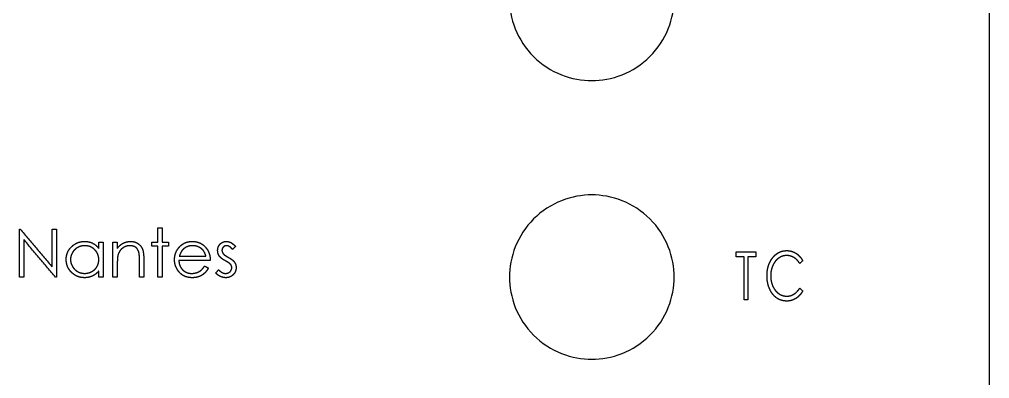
# Model space of a CAD drawing. Header units: millimetres. Extents: x 39 to 179, y -168 to -28.
# Drawn here: x 108.6 to 179.3, y -105.5 to -79.3 of the extents above; entities that cross this region are included whole.
import ezdxf

# ---------------------------------------------------------------- set-up
doc = ezdxf.new("R2010")
doc.units = ezdxf.units.MM
for name, color, linetype in [('path156', 7, 'CONTINUOUS'), ('path158', 7, 'CONTINUOUS'), ('path159', 7, 'CONTINUOUS'), ('path160', 7, 'CONTINUOUS'), ('path162', 7, 'CONTINUOUS'), ('path164', 7, 'CONTINUOUS'), ('path166', 7, 'CONTINUOUS'), ('path168', 7, 'CONTINUOUS'), ('path180', 7, 'CONTINUOUS'), ('path182', 7, 'CONTINUOUS'), ('path228', 7, 'CONTINUOUS'), ('path49', 7, 'CONTINUOUS'), ('path52', 7, 'CONTINUOUS')]:
    doc.layers.add(name, color=color, linetype=linetype)

msp = doc.modelspace()

# ---------------------------------------------------------------- linework, layer by layer
at = {"layer": 'path156'}
for points in [[(108.605, -98.0801), (108.605, -94.5802)], [(108.605, -94.5802), (108.671, -94.5802)], [(108.671, -94.5802), (110.983, -97.3349)], [(110.983, -97.3349), (110.983, -94.5802)], [(110.983, -94.5802), (111.297, -94.5802)], [(111.297, -94.5802), (111.297, -98.0801)], [(111.226, -98.0801), (108.919, -95.3318)], [(108.919, -95.3318), (108.919, -98.0801)], [(108.919, -98.0801), (108.605, -98.0801)], [(111.297, -98.0801), (111.226, -98.0801)]]:
    msp.add_open_spline(points, degree=1, dxfattribs=at)
at = {"layer": 'path158'}
for points in [[(112.169, -96.1758), (112.237, -96.0671)], [(112.237, -96.0671), (112.316, -95.9626)], [(112.316, -95.9626), (112.409, -95.8638)], [(112.409, -95.8638), (112.51, -95.7733)], [(112.51, -95.7733), (112.617, -95.6948)], [(112.617, -95.6948), (112.727, -95.6282)], [(112.727, -95.6282), (112.844, -95.5742)], [(112.844, -95.5742), (112.965, -95.5314)], [(112.965, -95.5314), (113.091, -95.5013)], [(113.091, -95.5013), (113.222, -95.4838)], [(113.222, -95.4838), (113.358, -95.4775)], [(113.358, -95.4775), (113.515, -95.4851)], [(113.515, -95.4851), (113.663, -95.5082)], [(113.663, -95.5082), (113.804, -95.5474)], [(113.804, -95.5474), (113.937, -95.6014)], [(113.937, -95.6014), (114.063, -95.6722)], [(114.063, -95.6722), (114.181, -95.7619)], [(114.181, -95.7619), (114.291, -95.8692)], [(114.291, -95.8692), (114.393, -95.9954)], [(114.393, -95.9954), (114.393, -95.5222)], [(114.393, -95.5222), (114.707, -95.5222)], [(114.707, -95.5225), (114.707, -98.0801)], [(112.015, -96.7941), (112.021, -96.6609)], [(112.021, -96.9302), (112.015, -96.7941)], [(112.021, -96.6609), (112.04, -96.5319)], [(112.04, -96.5319), (112.07, -96.4085)], [(112.07, -96.4085), (112.114, -96.2893)], [(112.114, -96.2893), (112.169, -96.1758)], [(112.04, -97.0613), (112.021, -96.9302)], [(112.07, -97.1868), (112.04, -97.0613)], [(112.112, -97.3073), (112.07, -97.1868)], [(112.168, -97.423), (112.112, -97.3073)], [(112.234, -97.5331), (112.168, -97.423)], [(112.314, -97.6376), (112.234, -97.5331)], [(112.406, -97.7371), (112.314, -97.6376)], [(112.506, -97.8283), (112.406, -97.7371)], [(112.611, -97.9068), (112.506, -97.8283)], [(112.722, -97.9734), (112.611, -97.9068)], [(112.837, -98.0281), (112.722, -97.9734)], [(112.957, -98.0702), (112.837, -98.0281)], [(113.083, -98.1003), (112.957, -98.0702)], [(113.213, -98.1186), (113.083, -98.1003)], [(113.349, -98.1249), (113.213, -98.1186)], [(113.501, -98.1181), (113.349, -98.1249)], [(113.647, -98.0956), (113.501, -98.1181)], [(113.787, -98.0591), (113.647, -98.0956)], [(113.921, -98.0079), (113.787, -98.0591)], [(114.048, -97.9406), (113.921, -98.0079)], [(114.17, -97.8565), (114.048, -97.9406)], [(114.285, -97.7555), (114.17, -97.8565)], [(114.393, -97.6378), (114.285, -97.7555)], [(114.393, -98.0801), (114.393, -97.6378)], [(114.707, -98.0801), (114.393, -98.0801)]]:
    msp.add_open_spline(points, degree=1, dxfattribs=at)
at = {"layer": 'path159'}
for points in [[(112.633, -96.0821), (112.545, -96.1809)], [(112.734, -95.9958), (112.633, -96.0821)], [(112.846, -95.9236), (112.734, -95.9958)], [(112.967, -95.8661), (112.846, -95.9236)], [(113.093, -95.8248), (112.967, -95.8661)], [(113.225, -95.8001), (113.093, -95.8248)], [(113.363, -95.7917), (113.225, -95.8001)], [(113.469, -95.7958), (113.363, -95.7915)], [(113.571, -95.8098), (113.469, -95.7958)], [(113.67, -95.8323), (113.571, -95.8098)], [(113.764, -95.8645), (113.67, -95.8323)], [(113.853, -95.9052), (113.764, -95.8645)], [(113.938, -95.955), (113.853, -95.9052)], [(114.019, -96.0146), (113.938, -95.955)], [(114.095, -96.0826), (114.019, -96.0146)], [(114.165, -96.1576), (114.095, -96.0826)], [(114.226, -96.2368), (114.165, -96.1576)], [(112.337, -96.6668), (112.329, -96.7979)], [(112.329, -96.7979), (112.338, -96.9283)], [(112.364, -96.5392), (112.337, -96.6668)], [(112.408, -96.4144), (112.364, -96.5392)], [(112.469, -96.2938), (112.408, -96.4144)], [(112.545, -96.1809), (112.469, -96.2938)], [(114.277, -96.321), (114.226, -96.2368)], [(114.319, -96.4093), (114.277, -96.321)], [(114.351, -96.5019), (114.319, -96.4093)], [(114.374, -96.5993), (114.351, -96.5019)], [(114.388, -96.701), (114.374, -96.5993)], [(114.385, -96.9457), (114.393, -96.8069)], [(114.393, -96.8069), (114.388, -96.701)], [(112.338, -96.9283), (112.364, -97.0559)], [(112.364, -97.0559), (112.408, -97.1807)], [(112.408, -97.1807), (112.47, -97.3027)], [(112.47, -97.3027), (112.547, -97.4163)], [(112.547, -97.4163), (112.635, -97.5166)], [(112.635, -97.5166), (112.736, -97.6035)], [(113.997, -97.6061), (114.099, -97.522)], [(114.099, -97.522), (114.186, -97.426)], [(114.186, -97.426), (114.26, -97.3187)], [(114.26, -97.3187), (114.318, -97.2016)], [(114.318, -97.2016), (114.36, -97.0768)], [(114.36, -97.0768), (114.385, -96.9457)], [(112.736, -97.6035), (112.849, -97.6771)], [(112.849, -97.6771), (112.971, -97.736)], [(112.971, -97.736), (113.096, -97.7774)], [(113.096, -97.7774), (113.226, -97.8025)], [(113.226, -97.8025), (113.36, -97.811)], [(113.36, -97.811), (113.496, -97.8025)], [(113.496, -97.8025), (113.628, -97.7779)], [(113.628, -97.7779), (113.757, -97.7366)], [(113.757, -97.7366), (113.881, -97.6784)], [(113.881, -97.6784), (113.997, -97.6061)]]:
    msp.add_open_spline(points, degree=1, dxfattribs=at)
at = {"layer": 'path160'}
for points in [[(115.425, -98.0801), (115.425, -95.5224)], [(115.425, -95.5225), (115.739, -95.5225)], [(115.739, -95.5225), (115.739, -95.9838)], [(115.739, -95.9838), (115.842, -95.8604)], [(115.842, -95.8604), (115.95, -95.7545)], [(115.949, -96.1457), (115.906, -96.2046)], [(115.997, -96.0897), (115.949, -96.1457)], [(115.95, -95.7545), (116.064, -95.6676)], [(116.049, -96.0371), (115.997, -96.0897)], [(116.107, -95.9866), (116.049, -96.0371)], [(116.064, -95.6676), (116.183, -95.5982)], [(116.169, -95.941), (116.107, -95.9866)], [(116.233, -95.901), (116.169, -95.941)], [(116.183, -95.5982), (116.307, -95.5456)], [(116.299, -95.8681), (116.233, -95.901)], [(116.367, -95.84), (116.299, -95.8681)], [(116.307, -95.5456), (116.437, -95.5077)], [(116.436, -95.8189), (116.367, -95.84)], [(116.508, -95.8035), (116.436, -95.8189)], [(116.437, -95.5077), (116.572, -95.4852)], [(116.582, -95.7945), (116.508, -95.8035)], [(116.572, -95.4852), (116.712, -95.4776)], [(116.658, -95.7916), (116.582, -95.7945)], [(116.785, -95.7993), (116.658, -95.7916)], [(116.712, -95.4776), (116.854, -95.4866)], [(116.9, -95.8231), (116.785, -95.7993)], [(116.854, -95.4866), (116.987, -95.5132)], [(117.003, -95.8624), (116.9, -95.8231)], [(116.987, -95.5132), (117.112, -95.5588)], [(117.092, -95.9178), (117.003, -95.8624)], [(117.169, -95.9886), (117.092, -95.9178)], [(117.112, -95.5588), (117.229, -95.6219)], [(117.232, -96.0748), (117.169, -95.9886)], [(117.229, -95.6219), (117.334, -95.7004)], [(117.282, -96.1772), (117.232, -96.0748)], [(117.334, -95.7004), (117.425, -95.7915)], [(117.425, -95.7915), (117.501, -95.8953)], [(117.501, -95.8953), (117.562, -96.0117)], [(117.562, -96.0117), (117.587, -96.0769)], [(117.587, -96.0769), (117.609, -96.1512)], [(117.609, -96.1512), (117.627, -96.2333)], [(115.746, -96.8251), (115.742, -96.9254)], [(115.751, -96.7347), (115.746, -96.8251)], [(115.758, -96.6533), (115.751, -96.7347)], [(115.767, -96.5825), (115.758, -96.6533)], [(115.776, -96.5208), (115.767, -96.5825)], [(115.788, -96.469), (115.776, -96.5208)], [(115.809, -96.3988), (115.788, -96.469)], [(115.837, -96.3308), (115.809, -96.3988)], [(115.869, -96.2663), (115.837, -96.3308)], [(115.906, -96.2046), (115.869, -96.2663)], [(117.317, -96.295), (117.282, -96.1772)], [(117.326, -96.3356), (117.317, -96.295)], [(117.334, -96.3861), (117.326, -96.3356)], [(117.34, -96.445), (117.334, -96.3861)], [(117.346, -96.513), (117.34, -96.445)], [(117.35, -96.5908), (117.346, -96.513)], [(117.353, -96.6771), (117.35, -96.5908)], [(117.354, -96.7724), (117.353, -96.6771)], [(117.355, -96.8769), (117.354, -96.7724)], [(117.627, -96.2333), (117.642, -96.3244)], [(117.642, -96.3244), (117.653, -96.424)], [(117.653, -96.424), (117.662, -96.5319)], [(117.662, -96.5319), (117.667, -96.649)], [(117.667, -96.649), (117.669, -96.7738)], [(117.669, -96.7738), (117.669, -98.08)], [(115.74, -97.0355), (115.739, -97.1553)], [(115.739, -97.1553), (115.739, -98.0801)], [(115.742, -96.9254), (115.74, -97.0355)], [(117.355, -98.08), (117.355, -96.8769)], [(115.739, -98.0801), (115.425, -98.0801)], [(117.669, -98.08), (117.355, -98.08)]]:
    msp.add_open_spline(points, degree=1, dxfattribs=at)
at = {"layer": 'path162'}
for points in [[(118.701, -94.4904), (119.015, -94.4904)], [(118.701, -95.5225), (118.701, -94.4904)], [(119.015, -94.4904), (119.015, -95.5225)], [(118.252, -95.8366), (118.252, -95.5225)], [(118.252, -95.5225), (118.701, -95.5225)], [(118.701, -95.8366), (118.252, -95.8366)], [(118.701, -98.0801), (118.701, -95.8366)], [(119.015, -95.5225), (119.464, -95.5225)], [(119.464, -95.8366), (119.015, -95.8366)], [(119.015, -95.8366), (119.015, -98.0801)], [(119.464, -95.5225), (119.464, -95.8366)], [(119.015, -98.0801), (118.701, -98.0801)]]:
    msp.add_open_spline(points, degree=1, dxfattribs=at)
at = {"layer": 'path164'}
for points in [[(120.027, -96.2501), (120.078, -96.1484)], [(120.078, -96.1484), (120.138, -96.0496)], [(120.138, -96.0496), (120.207, -95.9542)], [(120.207, -95.9542), (120.304, -95.8427)], [(120.304, -95.8427), (120.41, -95.7453)], [(120.41, -95.7453), (120.522, -95.664)], [(120.522, -95.664), (120.644, -95.5967)], [(120.644, -95.5967), (120.773, -95.5448)], [(120.773, -95.5448), (120.909, -95.5069)], [(120.909, -95.5069), (121.054, -95.4852)], [(121.054, -95.4852), (121.207, -95.4775)], [(121.207, -95.4775), (121.364, -95.4852)], [(121.364, -95.4852), (121.513, -95.509)], [(121.513, -95.509), (121.654, -95.5483)], [(121.654, -95.5483), (121.787, -95.603)], [(121.787, -95.603), (121.911, -95.6738)], [(121.911, -95.6738), (122.028, -95.7607)], [(122.028, -95.7607), (122.136, -95.8631)], [(122.136, -95.8631), (122.237, -95.9809)], [(122.237, -95.9809), (122.301, -96.0727)], [(122.301, -96.0727), (122.357, -96.1695)], [(119.912, -96.8082), (119.917, -96.6904)], [(119.918, -96.9337), (119.912, -96.8082)], [(119.917, -96.6904), (119.931, -96.5754)], [(119.931, -96.5754), (119.954, -96.4639)], [(119.954, -96.4639), (119.986, -96.3553)], [(119.986, -96.3553), (120.027, -96.2501)], [(122.515, -96.8685), (120.226, -96.8685)], [(120.226, -96.8685), (120.233, -96.9695)], [(122.357, -96.1695), (122.404, -96.2726)], [(122.404, -96.2726), (122.443, -96.3805)], [(122.443, -96.3805), (122.474, -96.4941)], [(122.474, -96.4941), (122.496, -96.6133)], [(122.496, -96.6133), (122.509, -96.7381)], [(122.509, -96.7381), (122.515, -96.8685)], [(119.933, -97.0564), (119.918, -96.9337)], [(119.96, -97.1749), (119.933, -97.0564)], [(119.998, -97.2905), (119.96, -97.1749)], [(120.046, -97.4034), (119.998, -97.2905)], [(120.104, -97.5128), (120.046, -97.4034)], [(120.173, -97.6187), (120.104, -97.5128)], [(120.233, -96.9695), (120.247, -97.0662)], [(120.247, -97.0662), (120.269, -97.1581)], [(120.269, -97.1581), (120.3, -97.245)], [(120.3, -97.245), (120.338, -97.327)], [(120.338, -97.327), (120.384, -97.4049)], [(120.384, -97.4049), (120.439, -97.4778)], [(120.439, -97.4778), (120.501, -97.5465)], [(120.501, -97.5465), (120.57, -97.6082)], [(121.83, -97.5923), (121.894, -97.5355)], [(121.894, -97.5355), (121.96, -97.4626)], [(121.96, -97.4626), (122.03, -97.3756)], [(122.03, -97.3756), (122.101, -97.2726)], [(122.101, -97.2725), (122.38, -97.419)], [(122.312, -97.5361), (122.238, -97.6413)], [(122.38, -97.419), (122.312, -97.5361)], [(120.253, -97.721), (120.173, -97.6187)], [(120.342, -97.8157), (120.253, -97.721)], [(120.44, -97.8977), (120.342, -97.8157)], [(120.546, -97.9671), (120.44, -97.8977)], [(120.66, -98.0239), (120.546, -97.9671)], [(120.57, -97.6082), (120.642, -97.6622)], [(120.642, -97.6622), (120.719, -97.7077)], [(120.783, -98.0681), (120.66, -98.0239)], [(120.719, -97.7077), (120.799, -97.7449)], [(120.913, -98.0996), (120.783, -98.0681)], [(120.799, -97.7449), (120.883, -97.7736)], [(120.883, -97.7736), (120.972, -97.794)], [(121.052, -98.1187), (120.913, -98.0996)], [(120.972, -97.794), (121.064, -97.8067)], [(121.199, -98.125), (121.052, -98.1187)], [(121.064, -97.8067), (121.16, -97.811)], [(121.16, -97.811), (121.254, -97.8075)], [(121.331, -98.1203), (121.199, -98.125)], [(121.254, -97.8075), (121.345, -97.7964)], [(121.457, -98.1055), (121.331, -98.1203)], [(121.345, -97.7964), (121.437, -97.7774)], [(121.437, -97.7774), (121.526, -97.7514)], [(121.575, -98.0809), (121.457, -98.1055)], [(121.526, -97.7514), (121.613, -97.7192)], [(121.687, -98.0465), (121.575, -98.0809)], [(121.613, -97.7192), (121.692, -97.6813)], [(121.792, -98.0023), (121.687, -98.0465)], [(121.692, -97.6813), (121.764, -97.6393)], [(121.764, -97.6393), (121.83, -97.5923)], [(121.892, -97.949), (121.792, -98.0023)], [(121.986, -97.8873), (121.892, -97.949)], [(122.075, -97.8165), (121.986, -97.8873)], [(122.16, -97.7352), (122.075, -97.8165)], [(122.238, -97.6413), (122.16, -97.7352)]]:
    msp.add_open_spline(points, degree=1, dxfattribs=at)
at = {"layer": 'path166'}
for points in [[(120.469, -96.1296), (120.426, -96.1864)], [(120.515, -96.0777), (120.469, -96.1296)], [(120.564, -96.0314), (120.515, -96.0777)], [(120.635, -95.9753), (120.564, -96.0314)], [(120.708, -95.9262), (120.635, -95.9753)], [(120.785, -95.8856), (120.708, -95.9262)], [(120.867, -95.8512), (120.785, -95.8856)], [(120.95, -95.8253), (120.867, -95.8512)], [(121.038, -95.8063), (120.95, -95.8253)], [(121.129, -95.7951), (121.038, -95.8063)], [(121.223, -95.7917), (121.129, -95.7951)], [(121.338, -95.7973), (121.223, -95.7917)], [(121.45, -95.8155), (121.338, -95.7973)], [(121.56, -95.845), (121.45, -95.8155)], [(121.667, -95.887), (121.56, -95.845)], [(121.767, -95.9382), (121.667, -95.887)], [(121.857, -95.9971), (121.767, -95.9382)], [(121.937, -96.0637), (121.857, -95.9971)], [(122.005, -96.138), (121.937, -96.0637)], [(122.066, -96.2222), (122.005, -96.138)], [(120.287, -96.4696), (120.259, -96.5544)], [(120.259, -96.5544), (122.201, -96.5544)], [(120.317, -96.3911), (120.287, -96.4696)], [(120.351, -96.3175), (120.317, -96.3911)], [(120.387, -96.2488), (120.351, -96.3175)], [(120.426, -96.1864), (120.387, -96.2488)], [(122.118, -96.3196), (122.066, -96.2222)], [(122.164, -96.4304), (122.118, -96.3196)], [(122.201, -96.5545), (122.164, -96.4304)]]:
    msp.add_open_spline(points, degree=1, dxfattribs=at)
at = {"layer": 'path168'}
for points in [[(123.053, -96.1488), (123.056, -96.078)], [(123.06, -96.2568), (123.053, -96.1488)], [(123.056, -96.078), (123.065, -96.0107)], [(123.065, -96.0107), (123.079, -95.9462)], [(123.079, -95.9462), (123.099, -95.8845)], [(123.099, -95.8845), (123.125, -95.8263)], [(123.125, -95.8263), (123.156, -95.7709)], [(123.156, -95.7709), (123.194, -95.7183)], [(123.194, -95.7183), (123.236, -95.6692)], [(123.236, -95.6692), (123.284, -95.6244)], [(123.284, -95.6244), (123.335, -95.5858)], [(123.335, -95.5858), (123.388, -95.5528)], [(123.374, -96.0691), (123.368, -96.1357)], [(123.368, -96.1357), (123.373, -96.196)], [(123.392, -96.0067), (123.374, -96.0691)], [(123.388, -95.5528), (123.444, -95.5255)], [(123.422, -95.9492), (123.392, -96.0067)], [(123.465, -95.8952), (123.422, -95.9492)], [(123.444, -95.5255), (123.504, -95.5043)], [(123.516, -95.8496), (123.465, -95.8952)], [(123.504, -95.5043), (123.566, -95.4895)], [(123.573, -95.8174), (123.516, -95.8496)], [(123.566, -95.4895), (123.631, -95.4805)], [(123.634, -95.7978), (123.573, -95.8174)], [(123.631, -95.4805), (123.7, -95.4776)], [(123.7, -95.7914), (123.634, -95.7978)], [(123.7, -95.4776), (123.781, -95.4832)], [(123.754, -95.7957), (123.7, -95.7914)], [(123.809, -95.8084), (123.754, -95.7957)], [(123.781, -95.4832), (123.863, -95.5001)], [(123.863, -95.8295), (123.809, -95.8084)], [(123.863, -95.5001), (123.945, -95.5288)], [(123.919, -95.859), (123.863, -95.8295)], [(123.973, -95.8969), (123.919, -95.859)], [(123.945, -95.5288), (124.027, -95.5688)], [(124.029, -95.9431), (123.973, -95.8969)], [(124.027, -95.5688), (124.108, -95.62)], [(124.085, -95.9978), (124.029, -95.9431)], [(124.142, -96.0609), (124.085, -95.9978)], [(124.108, -95.62), (124.19, -95.6824)], [(124.355, -95.8415), (124.142, -96.0609)], [(124.19, -95.6824), (124.273, -95.756)], [(124.273, -95.756), (124.355, -95.8416)], [(123.083, -96.3577), (123.06, -96.2568)], [(123.119, -96.4538), (123.083, -96.3577)], [(123.171, -96.5428), (123.119, -96.4538)], [(123.203, -96.5856), (123.171, -96.5428)], [(123.242, -96.6291), (123.203, -96.5856)], [(123.287, -96.6725), (123.242, -96.6291)], [(123.339, -96.716), (123.287, -96.6725)], [(123.398, -96.7595), (123.339, -96.716)], [(123.373, -96.196), (123.389, -96.2542)], [(123.389, -96.2542), (123.417, -96.3117)], [(123.462, -96.8037), (123.398, -96.7595)], [(123.417, -96.3117), (123.454, -96.3678)], [(123.454, -96.3678), (123.479, -96.3965)], [(123.534, -96.8478), (123.462, -96.8037)], [(123.479, -96.3965), (123.51, -96.4259)], [(123.51, -96.4259), (123.546, -96.4575)], [(123.612, -96.892), (123.534, -96.8478)], [(123.546, -96.4575), (123.589, -96.4898)], [(123.589, -96.4898), (123.638, -96.5234)], [(123.638, -96.5234), (123.693, -96.5578)], [(123.693, -96.5578), (123.753, -96.5942)], [(123.753, -96.5942), (123.82, -96.6314)], [(123.82, -96.6314), (123.901, -96.6776)], [(123.901, -96.6776), (123.975, -96.7232)], [(123.975, -96.7232), (124.043, -96.7688)], [(124.043, -96.7688), (124.104, -96.8137)], [(124.104, -96.8137), (124.158, -96.8585)], [(124.158, -96.8585), (124.206, -96.9027)], [(122.919, -97.7785), (123.127, -97.5415)], [(123.127, -97.5415), (123.187, -97.6046)], [(123.684, -96.9312), (123.612, -96.892)], [(123.749, -96.9684), (123.684, -96.9312)], [(123.808, -97.0035), (123.749, -96.9684)], [(123.86, -97.0371), (123.808, -97.0035)], [(123.905, -97.0694), (123.86, -97.0371)], [(123.943, -97.1002), (123.905, -97.0694)], [(123.975, -97.129), (123.943, -97.1002)], [(123.999, -97.1556), (123.975, -97.129)], [(124.037, -97.211), (123.999, -97.1556)], [(124.011, -97.6247), (124.053, -97.5545)], [(124.064, -97.2699), (124.037, -97.211)], [(124.053, -97.5545), (124.077, -97.4802)], [(124.08, -97.333), (124.064, -97.2699)], [(124.077, -97.4802), (124.085, -97.3996)], [(124.085, -97.3996), (124.08, -97.333)], [(124.206, -96.9027), (124.247, -96.9469)], [(124.247, -96.9469), (124.28, -96.9903)], [(124.28, -96.9903), (124.332, -97.0808)], [(124.332, -97.0808), (124.37, -97.1769)], [(124.386, -97.5344), (124.369, -97.6045)], [(124.37, -97.1769), (124.392, -97.2785)], [(124.396, -97.4615), (124.386, -97.5344)], [(124.392, -97.2785), (124.4, -97.3858)], [(124.4, -97.3858), (124.396, -97.4615)], [(122.987, -97.8549), (122.919, -97.7785)], [(123.063, -97.923), (122.987, -97.8549)], [(123.148, -97.9825), (123.063, -97.923)], [(123.241, -98.033), (123.148, -97.9825)], [(123.187, -97.6046), (123.248, -97.6593)], [(123.34, -98.073), (123.241, -98.033)], [(123.248, -97.6593), (123.311, -97.7056)], [(123.311, -97.7056), (123.373, -97.7435)], [(123.441, -98.1017), (123.34, -98.073)], [(123.373, -97.7435), (123.437, -97.7729)], [(123.437, -97.7729), (123.502, -97.7941)], [(123.544, -98.1192), (123.441, -98.1017)], [(123.502, -97.7941), (123.567, -97.8068)], [(123.65, -98.1248), (123.544, -98.1192)], [(123.567, -97.8068), (123.634, -97.811)], [(123.634, -97.811), (123.724, -97.8033)], [(123.729, -98.1213), (123.65, -98.1248)], [(123.724, -97.8033), (123.808, -97.7803)], [(123.804, -98.1115), (123.729, -98.1213)], [(123.876, -98.0946), (123.804, -98.1115)], [(123.808, -97.7803), (123.884, -97.7425)], [(123.945, -98.0708), (123.876, -98.0946)], [(123.884, -97.7425), (123.954, -97.6885)], [(124.01, -98.0406), (123.945, -98.0708)], [(123.954, -97.6885), (124.011, -97.6247)], [(124.071, -98.0042), (124.01, -98.0406)], [(124.13, -97.9607), (124.071, -98.0042)], [(124.185, -97.9102), (124.13, -97.9607)], [(124.236, -97.8548), (124.185, -97.9102)], [(124.279, -97.7966), (124.236, -97.8548)], [(124.315, -97.7356), (124.279, -97.7966)], [(124.346, -97.6711), (124.315, -97.7356)], [(124.369, -97.6045), (124.346, -97.6711)]]:
    msp.add_open_spline(points, degree=1, dxfattribs=at)
at = {"layer": 'path180'}
msp.add_open_spline([(144.32, -77.7601), (144.32, -78.4661), (144.449, -79.2285), (144.743, -79.9672), (145.034, -80.7054), (145.492, -81.4145), (146.079, -81.9991), (146.664, -82.5857), (147.374, -83.0431), (148.112, -83.3337), (148.851, -83.6268), (149.614, -83.7554), (150.32, -83.7545), (151.026, -83.7554), (151.788, -83.6268), (152.527, -83.3337), (153.266, -83.0431), (153.975, -82.5857), (154.56, -81.9991), (155.148, -81.4145), (155.606, -80.7054), (155.897, -79.9672), (156.191, -79.2285), (156.32, -78.4661), (156.32, -77.7601)], degree=3, knots=[0, 0, 0, 0, 0.392464, 0.392464, 0.392464, 0.784929, 0.784929, 0.784929, 1.17739, 1.17739, 1.17739, 1.56986, 1.56986, 1.56986, 1.96232, 1.96232, 1.96232, 2.35479, 2.35479, 2.35479, 2.74725, 2.74725, 2.74725, 3.13971, 3.13971, 3.13971, 3.13971], dxfattribs=at)
at = {"layer": 'path182'}
for points in [[(156.324, -98.0801), (156.324, -97.3744), (156.194, -96.6121), (155.9, -95.8738), (155.609, -95.1358), (155.151, -94.427), (154.564, -93.8427), (153.979, -93.2564), (153.269, -92.7992), (152.531, -92.5087), (151.792, -92.2158), (151.03, -92.0873), (150.324, -92.0881), (149.618, -92.0873), (148.856, -92.2158), (148.117, -92.5087), (147.379, -92.7992), (146.669, -93.2564), (146.084, -93.8427), (145.497, -94.427), (145.039, -95.1358), (144.747, -95.8738), (144.453, -96.6121), (144.324, -97.3744), (144.324, -98.0801)], [(144.324, -98.0801), (144.324, -98.7859), (144.453, -99.5481), (144.747, -100.287), (145.039, -101.024), (145.497, -101.733), (146.084, -102.318), (146.669, -102.904), (147.379, -103.361), (148.117, -103.652), (148.856, -103.944), (149.618, -104.073), (150.324, -104.072), (151.03, -104.073), (151.792, -103.944), (152.531, -103.652), (153.269, -103.361), (153.979, -102.904), (154.564, -102.318), (155.151, -101.733), (155.609, -101.024), (155.9, -100.287), (156.194, -99.5481), (156.324, -98.7859), (156.324, -98.0801)]]:
    msp.add_open_spline(points, degree=3, knots=[0, 0, 0, 0, 0.392367, 0.392367, 0.392367, 0.784734, 0.784734, 0.784734, 1.1771, 1.1771, 1.1771, 1.56947, 1.56947, 1.56947, 1.96184, 1.96184, 1.96184, 2.3542, 2.3542, 2.3542, 2.74657, 2.74657, 2.74657, 3.13894, 3.13894, 3.13894, 3.13894], dxfattribs=at)
at = {"layer": 'path228'}
msp.add_open_spline([(179.316, -158.081), (179.316, -38.0788)], degree=1, dxfattribs=at)
at = {"layer": 'path49'}
for points in [[(160.84, -96.5968), (160.84, -96.2378)], [(160.84, -96.2378), (162.276, -96.2378)], [(161.424, -96.5968), (160.84, -96.5968)], [(161.424, -99.7378), (161.424, -96.5968)], [(162.276, -96.5968), (161.693, -96.5968)], [(161.693, -96.5968), (161.693, -99.7378)], [(162.276, -96.2378), (162.276, -96.5968)], [(161.693, -99.7378), (161.424, -99.7378)]]:
    msp.add_open_spline(points, degree=1, dxfattribs=at)
at = {"layer": 'path52'}
for points in [[(164.234, -96.1811), (164.378, -96.1565)], [(164.378, -96.1565), (164.53, -96.148)], [(164.53, -96.148), (164.622, -96.1509)], [(164.622, -96.1509), (164.711, -96.1599)], [(164.711, -96.1599), (164.799, -96.1752)], [(163.323, -96.9509), (163.406, -96.8086)], [(163.406, -96.8086), (163.502, -96.6732)], [(163.502, -96.6732), (163.608, -96.5498)], [(163.608, -96.5498), (163.72, -96.4433)], [(163.747, -96.8738), (163.693, -96.9383)], [(163.72, -96.4433), (163.838, -96.3535)], [(163.806, -96.8135), (163.747, -96.8738)], [(163.868, -96.7574), (163.806, -96.8135)], [(163.838, -96.3535), (163.964, -96.2792)], [(163.934, -96.7055), (163.868, -96.7574)], [(164.003, -96.6593), (163.934, -96.7055)], [(163.964, -96.2792), (164.096, -96.2217)], [(164.074, -96.6186), (164.003, -96.6593)], [(164.145, -96.5849), (164.074, -96.6186)], [(164.096, -96.2217), (164.234, -96.1811)], [(164.219, -96.5569), (164.145, -96.5849)], [(164.293, -96.5352), (164.219, -96.5569)], [(164.37, -96.5198), (164.293, -96.5352)], [(164.447, -96.5101), (164.37, -96.5198)], [(164.527, -96.5071), (164.447, -96.5101)], [(164.67, -96.5161), (164.527, -96.5071)], [(164.807, -96.5442), (164.67, -96.5161)], [(164.799, -96.1752), (164.884, -96.1964)], [(164.938, -96.5905), (164.807, -96.5442)], [(164.884, -96.1964), (164.967, -96.2231)], [(165.063, -96.6557), (164.938, -96.5905)], [(164.967, -96.2231), (165.048, -96.2567)], [(165.048, -96.2567), (165.126, -96.296)], [(165.181, -96.7384), (165.063, -96.6557)], [(165.126, -96.296), (165.202, -96.3409)], [(165.29, -96.8379), (165.181, -96.7384)], [(165.202, -96.3409), (165.276, -96.3913)], [(165.276, -96.3913), (165.346, -96.4467)], [(165.39, -96.9557), (165.29, -96.8379)], [(165.346, -96.4467), (165.412, -96.507)], [(165.412, -96.507), (165.476, -96.5715)], [(165.476, -96.5715), (165.536, -96.6416)], [(165.536, -96.6416), (165.592, -96.716)], [(165.592, -96.716), (165.645, -96.7959)], [(165.645, -96.7959), (165.695, -96.88)], [(163.118, -97.598), (163.15, -97.4248)], [(163.15, -97.4248), (163.195, -97.2594)], [(163.195, -97.2594), (163.252, -97.1016)], [(163.252, -97.1016), (163.323, -96.9509)], [(163.421, -97.5013), (163.4, -97.5946)], [(163.446, -97.4116), (163.421, -97.5013)], [(163.477, -97.3239), (163.446, -97.4116)], [(163.512, -97.2391), (163.477, -97.3239)], [(163.551, -97.1578), (163.512, -97.2391)], [(163.595, -97.0799), (163.551, -97.1578)], [(163.642, -97.007), (163.595, -97.0799)], [(163.693, -96.9383), (163.642, -97.007)], [(165.482, -97.0904), (165.39, -96.9557)], [(165.695, -96.88), (165.482, -97.0904)], [(163.093, -97.9675), (163.099, -97.7789)], [(163.098, -98.147), (163.093, -97.9675)], [(163.113, -98.3195), (163.098, -98.147)], [(163.099, -97.7789), (163.118, -97.598)], [(163.364, -97.8883), (163.362, -97.9914)], [(163.362, -97.9914), (163.367, -98.1463)], [(163.371, -97.7874), (163.364, -97.8883)], [(163.367, -98.1463), (163.383, -98.2943)], [(163.383, -97.6899), (163.371, -97.7874)], [(163.4, -97.5946), (163.383, -97.6899)], [(163.14, -98.4856), (163.113, -98.3195)], [(163.177, -98.6448), (163.14, -98.4856)], [(163.225, -98.7976), (163.177, -98.6448)], [(163.283, -98.9435), (163.225, -98.7976)], [(163.352, -99.083), (163.283, -98.9435)], [(163.383, -98.2943), (163.409, -98.4359)], [(163.409, -98.4359), (163.446, -98.5705)], [(163.446, -98.5705), (163.493, -98.6995)], [(163.493, -98.6995), (163.55, -98.8215)], [(163.55, -98.8215), (163.618, -98.9372)], [(163.618, -98.9372), (163.697, -99.0459)], [(165.384, -99.0222), (165.482, -98.8855)], [(165.482, -98.8855), (165.695, -99.0938)], [(163.431, -99.2155), (163.352, -99.083)], [(163.483, -99.2898), (163.431, -99.2155)], [(163.536, -99.3592), (163.483, -99.2898)], [(163.592, -99.4237), (163.536, -99.3592)], [(163.651, -99.4833), (163.592, -99.4237)], [(163.712, -99.538), (163.651, -99.4833)], [(163.697, -99.0459), (163.783, -99.1447)], [(163.775, -99.5885), (163.712, -99.538)], [(163.84, -99.6341), (163.775, -99.5885)], [(163.783, -99.1447), (163.876, -99.231)], [(163.908, -99.6748), (163.84, -99.6341)], [(163.876, -99.231), (163.973, -99.3032)], [(163.978, -99.7105), (163.908, -99.6748)], [(163.973, -99.3032), (164.076, -99.3628)], [(164.076, -99.3628), (164.184, -99.4091)], [(164.184, -99.4091), (164.298, -99.442)], [(164.298, -99.442), (164.418, -99.4624)], [(164.418, -99.4624), (164.542, -99.4687)], [(164.542, -99.4687), (164.68, -99.4597)], [(164.68, -99.4597), (164.812, -99.4324)], [(164.812, -99.4324), (164.938, -99.3868)], [(164.938, -99.3868), (165.058, -99.323)], [(165.122, -99.6813), (165.045, -99.7199)], [(165.058, -99.323), (165.173, -99.241)], [(165.198, -99.6364), (165.122, -99.6813)], [(165.173, -99.241), (165.281, -99.1407)], [(165.271, -99.5859), (165.198, -99.6364)], [(165.341, -99.5306), (165.271, -99.5859)], [(165.281, -99.1407), (165.384, -99.0222)], [(165.407, -99.4703), (165.341, -99.5306)], [(165.471, -99.4044), (165.407, -99.4703)], [(165.532, -99.3342), (165.471, -99.4044)], [(165.589, -99.2592), (165.532, -99.3342)], [(165.644, -99.1786), (165.589, -99.2592)], [(165.695, -99.0938), (165.644, -99.1786)], [(164.051, -99.7414), (163.978, -99.7105)], [(164.125, -99.768), (164.051, -99.7414)], [(164.202, -99.7889), (164.125, -99.768)], [(164.281, -99.8058), (164.202, -99.7889)], [(164.363, -99.8177), (164.281, -99.8058)], [(164.447, -99.8254), (164.363, -99.8177)], [(164.533, -99.8281), (164.447, -99.8254)], [(164.624, -99.8251), (164.533, -99.8281)], [(164.713, -99.8162), (164.624, -99.8251)], [(164.799, -99.8013), (164.713, -99.8162)], [(164.883, -99.7802), (164.799, -99.8013)], [(164.965, -99.7528), (164.883, -99.7802)], [(165.045, -99.7199), (164.965, -99.7528)]]:
    msp.add_open_spline(points, degree=1, dxfattribs=at)

doc.saveas('drawing.dxf')
